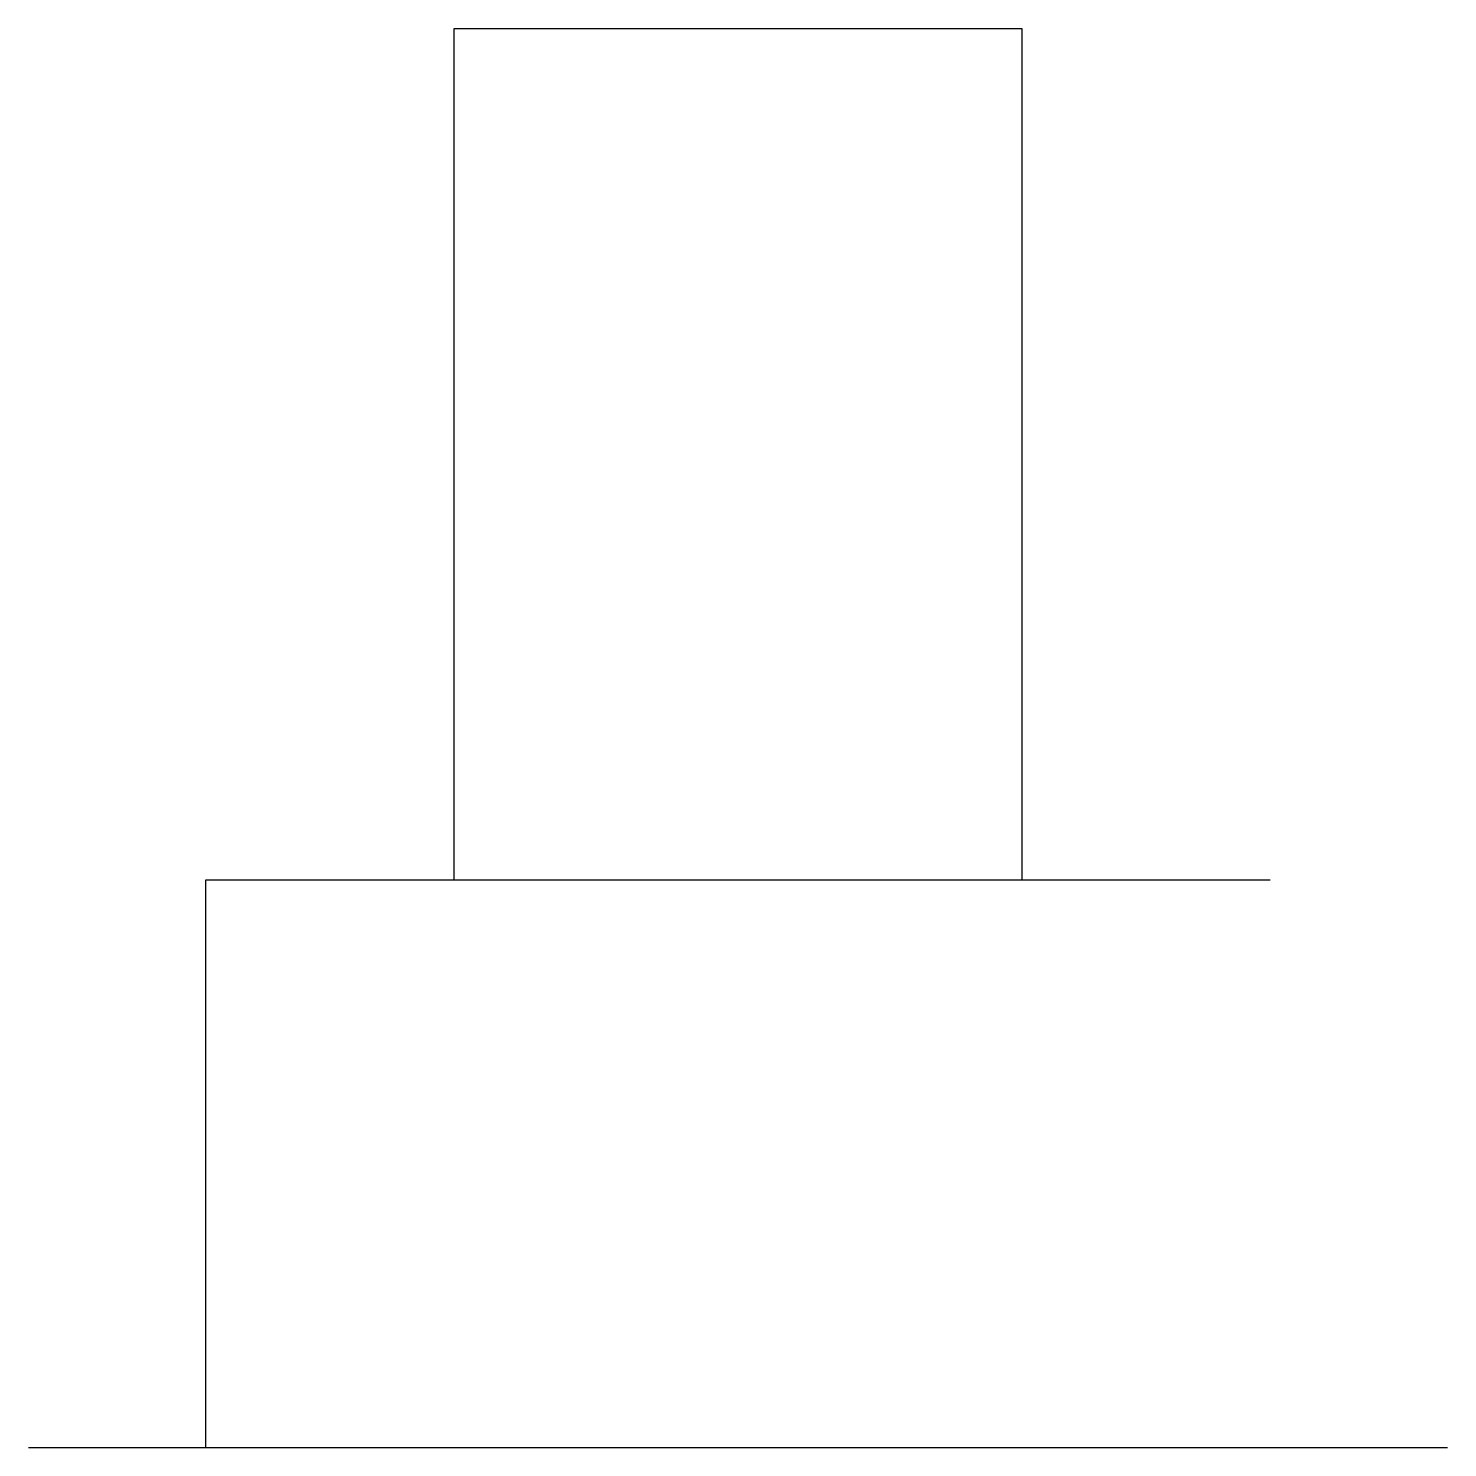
# Model space of a CAD drawing. Extents: x -2 to 2, y 0 to 4.
import ezdxf

# ---------------------------------------------------------------- set-up
doc = ezdxf.new("R2010")
doc.units = 0
doc.layers.get('0').update_dxf_attribs({"linetype": 'CONTINUOUS'})

msp = doc.modelspace()

# ---------------------------------------------------------------- linework, layer by layer
at = {"color": 0}
for p, q in [((-0.8, 1.6), (-0.8, 4)), ((-0.8, 4), (0.8, 4)), ((0.8, 4), (0.8, 1.6)), ((-1.5, 0), (-1.5, 1.6)), ((-1.5, 1.6), (1.5, 1.6)), ((-2, 0), (2, 0))]:
    msp.add_line(p, q, dxfattribs=at)

doc.saveas('drawing.dxf')
